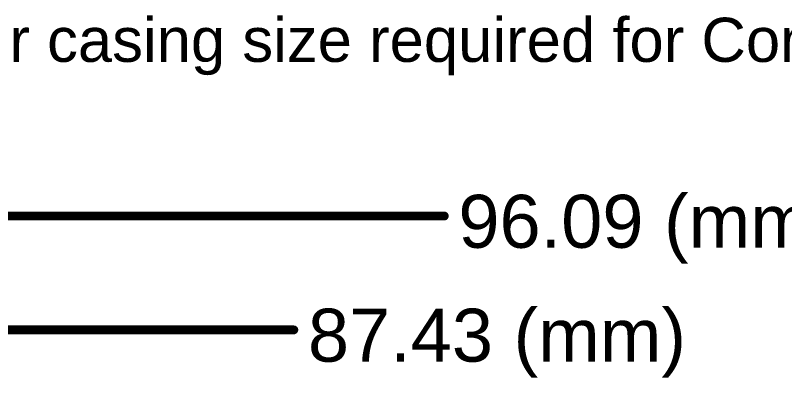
# Model space of a CAD drawing. Header units: millimetres. Extents: x -0.34 to 3.69, y -0.26 to 2.67.
# Drawn here: x 1.004 to 1.875, y 2.259 to 2.669 of the extents above; entities that cross this region are included whole.
import ezdxf

# ---------------------------------------------------------------- set-up
doc = ezdxf.new("R2010")
doc.units = ezdxf.units.MM
doc.header["$MEASUREMENT"] = 0
doc.layers.add('Mechanical1', color=6, linetype='Continuous')
doc.styles.add('Arial', font='', dxfattribs={"height": 0.2})
doc.styles.get('Arial').set_extended_font_data('Arial')

msp = doc.modelspace()

# ---------------------------------------------------------------- linework, layer by layer
at = {"layer": 'Mechanical1', "const_width": 0.01}
for points in [[(-0.1, 2.442), (1.48959, 2.442)], [(-0.1, 2.313), (1.31909, 2.313)]]:
    msp.add_lwpolyline(points, dxfattribs=at)
at = {"layer": 'Mechanical1', "const_width": 0.005}
for points in [[(1.48709, 2.442, 1), (1.49209, 2.442, 1)], [(1.31659, 2.313, 1), (1.32159, 2.313, 1)]]:
    msp.add_lwpolyline(points, format="xyb", close=True, dxfattribs=at)

# ---------------------------------------------------------------- texts
at = {"layer": 'Mechanical1', "style": 'Arial'}
for s, height, p in [('63.30(mm) x 87.43(mm) is the inner casing size required for Complete', 0.05, (-0.09, 2.61664)), ('96.09 (mm)', 0.06, (1.50559, 2.40601)), ('87.43 (mm)', 0.06, (1.33509, 2.27701))]:
    msp.add_text(s, height=height, dxfattribs=at).set_placement(p)

doc.saveas('drawing.dxf')
